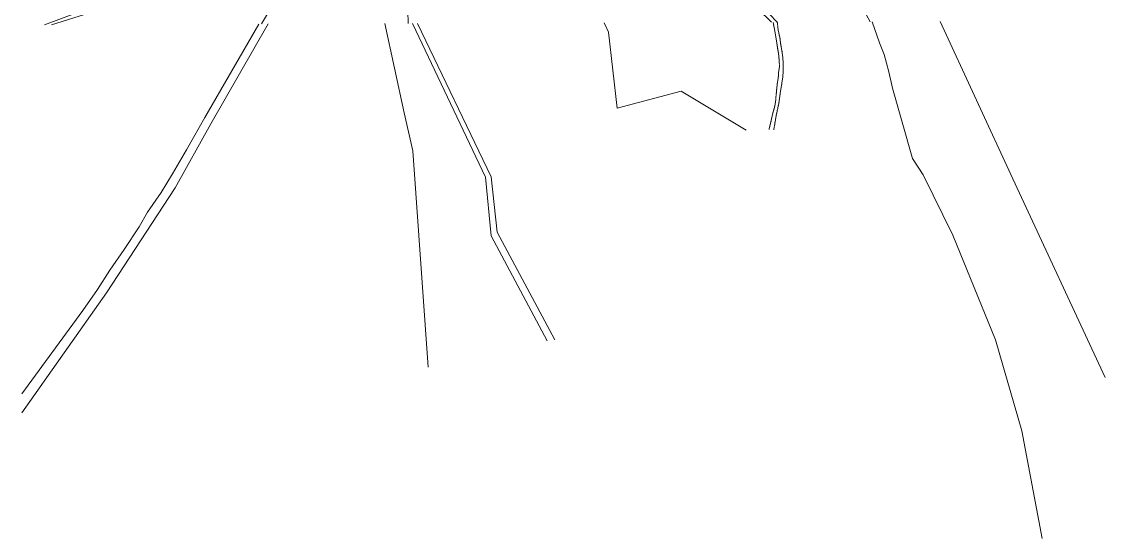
# Model space of a CAD drawing. Header units: millimetres. Extents: x 611710 to 616703, y 1316651 to 1320618.
# Drawn here: x 613534 to 616344, y 1316651 to 1317992 of the extents above; entities that cross this region are included whole.
import ezdxf

# ---------------------------------------------------------------- set-up
doc = ezdxf.new("R2010")
doc.units = ezdxf.units.MM
doc.linetypes.add('HIDDEN', pattern=[0.375, 0.25, -0.125])
doc.layers.add('2', color=7, linetype='Continuous')
doc.layers.add('3', color=7, linetype='Continuous')

msp = doc.modelspace()

# ---------------------------------------------------------------- linework, layer by layer
at = {"layer": '2', "color": 1, "linetype": 'Continuous', "lineweight": 0}
for p, q in [((615602.76582, 1318231.54346), (615734.21882, 1317991.33346)), ((614536.18282, 1317987.20846), (614532.12282, 1318151.91246))]:
    msp.add_line(p, q, dxfattribs=at)
for points in [[(615212.73982, 1318306.19846), (615205.25482, 1318274.09246), (615202.05982, 1318244.32246), (615201.79082, 1318203.65746), (615208.51182, 1318172.98246), (615227.50682, 1318135.58246), (615252.99382, 1318107.40546), (615283.73782, 1318085.64146), (615330.76182, 1318061.77246), (615375.61582, 1318049.31546), (615408.27382, 1318037.22946), (615439.68082, 1318023.60446), (615463.00082, 1318006.58546), (615478.68082, 1317990.45346)], [(615225.48982, 1318302.02146), (615221.63282, 1318284.95046), (615216.97582, 1318250.08146), (615217.43182, 1318212.47346), (615219.11682, 1318178.18446), (615231.38282, 1318151.12846), (615260.50782, 1318116.13046), (615288.95982, 1318094.84846), (615336.74282, 1318071.24246), (615378.81582, 1318057.73746), (615410.18882, 1318046.90846), (615442.62082, 1318032.53246), (615466.65282, 1318019.58746), (615488.53882, 1317995.18146), (615493.41482, 1317990.50446)], [(614274.14682, 1318270.74646), (614074.08182, 1318200.89746), (614021.41282, 1318145.66546), (613829.72082, 1318055.57946), (613792.05682, 1318040.67046), (613710.83682, 1318014.85246), (613611.38782, 1317984.02346)], [(614274.14682, 1318270.74646), (614289.11082, 1318209.66646), (614156.19982, 1317985.89946)], [(613593.09082, 1317983.96046), (613681.86382, 1318016.30546), (613776.53982, 1318042.52946), (613821.30382, 1318058.53446), (613897.29982, 1318096.23846)], [(614149.39282, 1317985.87646), (614009.34482, 1317743.29846), (613979.96982, 1317691.43646), (613961.99082, 1317659.65846), (613925.26882, 1317597.11746), (613895.63382, 1317549.06646), (613860.67182, 1317497.70846), (613838.63982, 1317459.31946), (613800.13382, 1317400.58946), (613762.89082, 1317346.94146), (613730.97382, 1317296.85546), (613693.22282, 1317242.69946), (613534.31782, 1317026.56946)], [(613534.48282, 1316977.02146), (613754.34682, 1317288.23746), (613932.43382, 1317560.78846), (614024.85882, 1317727.04946), (614173.51282, 1317985.95946)], [(614475.66282, 1317987.00046), (614526.29682, 1317755.44646), (614548.28482, 1317656.36846), (614588.49582, 1317095.10246)], [(614897.15082, 1317163.98346), (614751.24382, 1317436.24646), (614736.53882, 1317588.18346), (614547.77482, 1317987.24846)], [(614916.69882, 1317166.54246), (614767.22582, 1317445.40746), (614751.51782, 1317589.21346), (614560.98182, 1317987.29346)], [(615044.93982, 1317988.96046), (615055.89782, 1317964.78546), (615078.54182, 1317767.62646), (615244.28182, 1317811.22446), (615412.27282, 1317710.49646)], [(616179.94682, 1316651.33946), (616127.72382, 1316930.03846), (616059.31382, 1317166.79546), (615948.19382, 1317437.81846), (615871.78082, 1317594.78346), (615844.29382, 1317636.93846), (615792.47082, 1317819.58846), (615782.50382, 1317862.01446), (615770.50182, 1317906.47046), (615758.77482, 1317937.20546), (615739.13982, 1317991.35046)], [(615915.35582, 1317991.95746), (616103.87482, 1317583.80946), (616343.84682, 1317068.96746)]]:
    msp.add_lwpolyline(points, dxfattribs=at)
at = {"layer": '3', "color": 1, "linetype": 'HIDDEN', "lineweight": 0}
for points in [[(615482.67982, 1317990.46746), (615489.60182, 1317952.46646), (615494.47382, 1317921.21646), (615497.29382, 1317903.94046), (615499.11282, 1317876.24546), (615496.85082, 1317861.25146), (615495.85982, 1317845.24246), (615493.08982, 1317829.74046), (615491.59082, 1317813.73046), (615490.08982, 1317799.24646), (615488.84382, 1317783.74546), (615486.32382, 1317770.78346), (615482.03182, 1317755.02546), (615479.25582, 1317743.84346), (615476.48182, 1317730.88146), (615471.93982, 1317712.32846)], [(615493.34482, 1317990.50446), (615495.41382, 1317971.27446), (615500.52782, 1317947.90246), (615502.32882, 1317932.14946), (615505.65682, 1317914.62046), (615507.71182, 1317898.61346), (615508.75382, 1317881.33646), (615508.77682, 1317866.59846), (615507.78682, 1317849.82746), (615504.77082, 1317829.24246), (615502.00282, 1317812.97746), (615499.23882, 1317793.91846), (615497.48082, 1317780.70346), (615494.20382, 1317765.20046), (615490.67482, 1317748.68146), (615487.90582, 1317732.92446), (615485.89382, 1317720.21846), (615484.12982, 1317711.06946)]]:
    msp.add_lwpolyline(points, dxfattribs=at)

doc.saveas('drawing.dxf')
